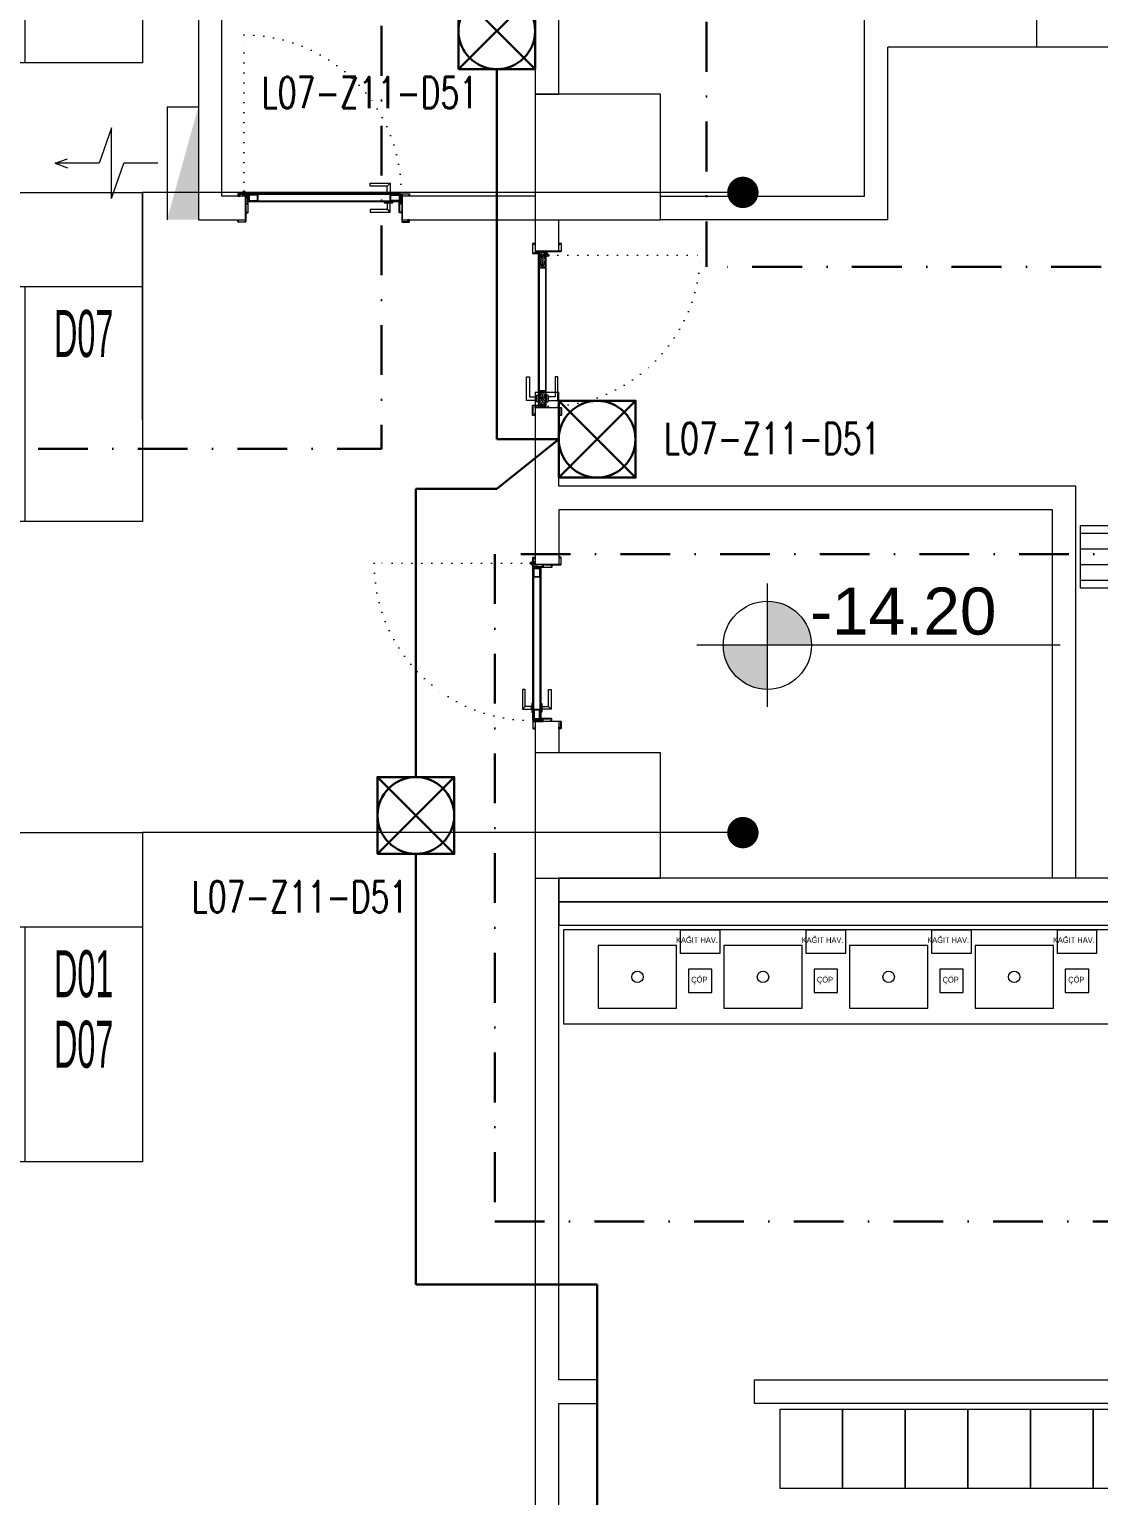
# Model space of a CAD drawing. Header units: metres. Extents: x -19121 to 152404, y -12107 to 29421.
# Drawn here: x 10917 to 11600, y 1206 to 2141 of the extents above; entities that cross this region are included whole.
import ezdxf
from ezdxf.enums import TextEntityAlignment as Align

# ---------------------------------------------------------------- set-up
doc = ezdxf.new("R2010")
doc.units = ezdxf.units.M
doc.header["$LTSCALE"] = 50
doc.header["$MEASUREMENT"] = 0
for name, pattern in [('DASHDOT', [25.4, 12.7, -6.35, 0, -6.35]), ('DOT2', [0.125, 0, -0.125]), ('HIDDEN', [0.375, 0.25, -0.125])]:
    doc.linetypes.add(name, pattern=pattern)
doc.layers.get('0').update_dxf_attribs({"color": 9, "lineweight": 9})
for name, color, linetype, lineweight in [('00', 9, 'Continuous', 9), ('01', 9, 'Continuous', 9), ('06B', 9, 'Continuous', 9), ('06C @ 1', 9, 'Continuous', 9), ('09', 9, 'Continuous', 9), ('10', 9, 'Continuous', 9), ('12', 9, 'Continuous', 9), ('20', 9, 'DOT2', 9), ('21', 9, 'Continuous', 9), ('21_mahal200', 9, 'Continuous', 9), ('32-ekipman', 9, 'Continuous', 9), ('E-DEDEKTÖR NUMARALARI', 20, 'Continuous', 30), ('E-DUVAR TİPİ FLAŞÖR', 7, 'Continuous', 30), ('E-KABLO', 7, 'Continuous', 30), ('TEFRİŞ', 9, 'Continuous', 9), ('YAZI', 9, 'Continuous', 9)]:
    doc.layers.add(name, color=color, linetype=linetype, lineweight=lineweight)
doc.styles.add('Arial', font='arial.ttf', dxfattribs={"height": 2.5})
doc.styles.add('E-YAZI', font='txttw.shx', dxfattribs={"height": 200})
doc.styles.add('MuuM_TEXT-ITALIC', font='ARIALNI.TTF')
doc.styles.add('MuuM_TEXT-STANDART', font='ARIALN.TTF')
doc.dimstyles.new('MuuM_DIM200', dxfattribs={"dimscale": 20, "dimtxt": 2, "dimasz": 1, "dimexe": 1, "dimexo": 1, "dimgap": 1, "dimtad": 1, "dimdec": 1, "dimrnd": 0.5, "dimdsep": 46, "dimtxsty": 'MuuM_TEXT-STANDART', "dimblk": 'ARCHTICK', "dimcen": 0, "dimdle": 0.15, "dimclrd": 256, "dimclre": 256, "dimclrt": 256, "dimadec": 0, "dimazin": 0, "dimtfac": 5, "dimtdec": 1, "dimtix": 1, "dimtmove": 2, "dimatfit": 3, "dimldrblk": 'DOT', "dimfxl": 3, "dimfxlon": 1, "dimtolj": 1, "dimlwd": -1, "dimlwe": -1, "dimarcsym": 0})

# ---------------------------------------------------------------- blocks, each defined once
blk = doc.blocks.new('100_DUVAR TİPİ FLAŞÖR 085')
at = {"layer": 'E-DUVAR TİPİ FLAŞÖR', "color": 4}
blk.add_line((-1.224, 2.448), (1.224, 0), dxfattribs=at)
blk.add_lwpolyline([(-1.224, 0), (-1.224, 2.448), (1.224, 2.448), (1.224, 0)], close=True, dxfattribs=at)
blk.add_lwpolyline([(1.224, 2.448), (-1.224, 0)], dxfattribs=at)
blk.add_circle((0, 1.224), 1.224, dxfattribs=at)
blk = doc.blocks.new('p-kolon_80x80')
blk.add_lwpolyline([(-40, -40), (40, -40), (40, 40), (-40, 40)], close=True)
blk = doc.blocks.new('2.bod.sitatik')
at = {"layer": '01'}
blk.add_lwpolyline([(12385, -7750), (12385, -7030), (12385, -7030), (12345, -7030), (12345, -6950), (12385, -6950), (12385, -6950), (12385, -6322.78), (12319.48, -6190), (12040, -6190), (12040, -6610), (11990, -6610), (11990, -6500), (11600, -6500), (11600, -6500), (11560, -6500), (11560, -6460), (11990, -6460), (11990, -6190), (11560, -6190), (11560, -4550.46)], dxfattribs=at)
for p in [(11280, -6570), (11280, -6990)]:
    blk.add_blockref('p-kolon_80x80', p, dxfattribs=at)
blk = doc.blocks.new('gr-p-barel kilitli kapı kolu')
at = {"flags": 128}
for points in [[(-0.9, 0.8), (-0.9, 4.9), (-11.7, 4.9), (-11.7, 6.7), (0.9, 6.7), (0.9, 0.8)], [(-0.8, 5), (0.8, 6.6)]]:
    blk.add_lwpolyline(points, dxfattribs=at)
blk.add_lwpolyline([(-2.75, 0), (-2.75, 0.7), (2.75, 0.7), (2.75, 0)])
blk.add_lwpolyline([(-1.3, 0.7), (1.3, 0.7), (1.3, 0.8), (-1.3, 0.8)], close=True)
blk = doc.blocks.new('prf-scr2')
at = {"linetype": 'DOT2', "ltscale": 10}
blk.add_line((0, 0.19), (0, -1.06), dxfattribs=at)
for p, q in [((0.09, -0.24), (-0.09, -0.2)), ((-0.09, -0.24), (0.09, -0.28)), ((0.09, -0.32), (-0.09, -0.28)), ((-0.09, -0.32), (0.09, -0.36)), ((0.09, -0.4), (-0.09, -0.36)), ((-0.09, -0.4), (0.09, -0.44)), ((0.09, -0.48), (-0.09, -0.44)), ((-0.09, -0.48), (0.09, -0.52)), ((0.09, -0.56), (-0.09, -0.52)), ((-0.09, -0.56), (0.09, -0.6)), ((0.09, -0.64), (-0.09, -0.6)), ((-0.09, -0.64), (0.09, -0.68)), ((0.09, -0.72), (-0.09, -0.68)), ((-0.09, -0.72), (0.09, -0.76)), ((0.06, -0.84), (-0.08, -0.76)), ((-0.07, -0.8), (0.06, -0.84)), ((0.09, -0.17), (0, -0.15)), ((0, -0.18), (0.09, -0.2))]:
    blk.add_line(p, q)
blk.add_lwpolyline([(0.23, 0), (-0.23, 0), (-0.23, -0.01), (-0.12, -0.14), (0.12, -0.14), (0.23, -0.01), (0.23, 0)], close=True)
for points in [[(0.23, -0.01), (-0.23, -0.01)], [(-0.09, -0.14), (-0.09, -0.2), (-0.12, -0.22), (-0.12, -0.23), (-0.09, -0.24), (-0.09, -0.28), (-0.12, -0.3), (-0.12, -0.31), (-0.09, -0.32), (-0.09, -0.36), (-0.12, -0.38), (-0.12, -0.39), (-0.09, -0.4), (-0.09, -0.44), (-0.12, -0.46), (-0.12, -0.46), (-0.09, -0.48), (-0.09, -0.52), (-0.12, -0.54), (-0.12, -0.54), (-0.09, -0.56), (-0.09, -0.6), (-0.12, -0.62), (-0.12, -0.62), (-0.09, -0.64), (-0.09, -0.68), (-0.12, -0.69), (-0.12, -0.7), (-0.09, -0.72), (-0.09, -0.73), (-0.08, -0.76), (-0.1, -0.77), (-0.1, -0.78), (-0.07, -0.8), (-0.01, -0.94), (0, -0.95), (0.01, -0.94), (0.08, -0.76), (0.09, -0.76), (0.12, -0.74), (0.12, -0.73), (0.09, -0.72), (0.09, -0.68), (0.12, -0.66), (0.12, -0.66), (0.09, -0.64), (0.09, -0.6), (0.12, -0.58), (0.12, -0.58), (0.09, -0.56), (0.09, -0.52), (0.12, -0.5), (0.12, -0.5), (0.09, -0.48), (0.09, -0.44), (0.12, -0.43), (0.12, -0.42), (0.09, -0.4), (0.09, -0.36), (0.12, -0.35), (0.12, -0.34), (0.09, -0.32), (0.09, -0.28), (0.12, -0.27), (0.12, -0.26), (0.09, -0.24), (0.09, -0.2), (0.12, -0.19), (0.12, -0.18), (0.09, -0.17), (0.09, -0.14)]]:
    blk.add_lwpolyline(points)
blk = doc.blocks.new('K-SAC-01')
at = {"layer": '10'}
for points in [[(-4.6, 16.2, -0.414214), (-4.5, 16.3), (-0.1, 16.3, -0.414214), (0, 16.2), (0, 5.9), (0.2, 5.9), (0.2, 16.2, 0.414214), (-0.1, 16.5), (-4.5, 16.5, 0.414214), (-4.8, 16.2), (-4.8, 15.3, 0.414214), (-4.5, 15), (-3.4, 15), (-3.4, 15.2), (-4.5, 15.2, -0.414214), (-4.6, 15.3)], [(0.2, 10.3, -0.414214), (0.5, 10.6), (1.5, 10.6, -0.414214), (1.8, 10.3), (1.8, 3.9, -0.414214), (1.5, 3.6, -0.414214), (1.2, 3.9), (1.2, 4.8), (0.2, 4.8), (0.2, -1.2, -0.414214), (-0.1, -1.5), (-4.5, -1.5, -0.414214), (-4.8, -1.2), (-4.8, -0.3, -0.414214), (-4.5, 0), (-3.4, 0), (-3.4, -0.2), (-4.5, -0.2, 0.414214), (-4.6, -0.3), (-4.6, -1.2, 0.414214), (-4.5, -1.3), (-0.1, -1.3, 0.414214), (0, -1.2), (0, 5), (1.4, 5), (1.4, 3.9, 0.414214), (1.5, 3.8, 0.414214), (1.6, 3.9), (1.6, 10.3, 0.414214), (1.5, 10.4), (0.5, 10.4, 0.414214), (0.4, 10.3), (0.4, 9.4), (0.2, 9.4)], [(99.8, 10.3, 0.414214), (99.5, 10.6), (98.5, 10.6, 0.414214), (98.2, 10.3), (98.2, 3.9, 0.414214), (98.5, 3.6, 0.414214), (98.8, 3.9), (98.8, 4.8), (99.8, 4.8), (99.8, -1.2, 0.414214), (100.1, -1.5), (104.5, -1.5, 0.414214), (104.8, -1.2), (104.8, -0.3, 0.414214), (104.5, 0), (103.4, 0), (103.4, -0.2), (104.5, -0.2, -0.414214), (104.6, -0.3), (104.6, -1.2, -0.414214), (104.5, -1.3), (100.1, -1.3, -0.414214), (100, -1.2), (100, 5), (98.6, 5), (98.6, 3.9, -0.414214), (98.5, 3.8, -0.414214), (98.4, 3.9), (98.4, 10.3, -0.414214), (98.5, 10.4), (99.5, 10.4, -0.414214), (99.6, 10.3), (99.6, 9.4), (99.8, 9.4)], [(104.6, 16.2, 0.414214), (104.5, 16.3), (100.1, 16.3, 0.414214), (100, 16.2), (100, 5.9), (99.8, 5.9), (99.8, 16.2, -0.414214), (100.1, 16.5), (104.5, 16.5, -0.414214), (104.8, 16.2), (104.8, 15.3, -0.414214), (104.5, 15), (103.4, 15), (103.4, 15.2), (104.5, 15.2, 0.414214), (104.6, 15.3)], [(-0.38, -2.01), (1, -1.37), (1, 1.5), (1.2, 1.5), (1.2, -1.5), (-0.27, -2.18, -14.796002)]]:
    blk.add_lwpolyline(points, format="xyb", close=True, dxfattribs=at)
for points in [[(98.8, 0.15), (98.8, 2.15), (99.1, 2.15), (99.1, 3.19), (1.5, 3.19), (1.5, 2.15), (1.8, 2.15), (1.8, 0.15), (1.5, 0.15), (1.5, 1.85), (1.2, 1.85), (1.2, 3.49), (99.4, 3.49), (99.4, 1.85), (99.1, 1.85), (99.1, 0.15)], [(98.8, 2.15), (98.8, 0.15), (99.4, 0.15), (99.4, -1.5), (1.2, -1.5), (1.2, 0.15), (1.8, 0.15), (1.8, 2.15), (2.1, 2.15), (2.1, -0.15), (1.5, -0.15), (1.5, -1.2), (99.1, -1.2), (99.1, -0.15), (98.5, -0.15), (98.5, 2.15), (98.8, 2.15)]]:
    blk.add_lwpolyline(points, dxfattribs=at)
for points in [[(2.1, 3), (8.1, 3), (8.1, -1), (2.1, -1)], [(2.4, 2.7), (7.8, 2.7), (7.8, -0.7), (2.4, -0.7)], [(98.5, 3), (92.5, 3), (92.5, -1), (98.5, -1)], [(98.2, 2.7), (92.8, 2.7), (92.8, -0.7), (98.2, -0.7)]]:
    blk.add_lwpolyline(points, close=True, dxfattribs=at)
blk.add_circle((-0.95, -2.5), 0.55, dxfattribs=at)
at = {"layer": '20', "linetype": 'HIDDEN'}
for points in [[(-0.2, -1.3), (-0.2, 0), (-1.7, 0), (-1.7, -1.3)], [(-0.4, -1.99), (-0.4, -0.2), (-1.5, -0.2), (-1.5, -1.99)]]:
    blk.add_lwpolyline(points, dxfattribs=at)
at = {"layer": '20'}
blk.add_lwpolyline([(-0.95, -2.5), (-0.95, -102.85)], dxfattribs=at)
blk.add_arc((-0.95, -2.5), 100.35, 270, 1.51314, dxfattribs=at)
at = {"layer": '06B'}
blk.add_blockref('gr-p-barel kilitli kapı kolu', (91.4, 3.51), dxfattribs=at)
at = {"layer": '06B', "xscale": -1, "rotation": 180}
blk.add_blockref('gr-p-barel kilitli kapı kolu', (91.4, -1.51), dxfattribs=at)
at = {"layer": '10', "xscale": -1, "rotation": 90}
blk.add_blockref('prf-scr2', (1.5, 1), dxfattribs=at)
at = {"layer": '10', "rotation": 270}
blk.add_blockref('prf-scr2', (99.1, 1.22), dxfattribs=at)
blk = doc.blocks.new('YD-72-20')
at = {"linetype": 'Continuous'}
for p, q in [((0, 0.7139), (-0.0282, 0.6343)), ((0, 0.7139), (0.0282, 0.6343)), ((0, 0.4335), (0, 0.7139)), ((0.225, 0.3547), (0, 0.4335)), ((-0.225, 0.3547), (0.225, 0.3547)), ((-0.225, 0.3547), (0, 0.276)), ((0, 0.058), (0, 0.276)), ((0.36, 0), (-0.36, 0)), ((0.36, 0), (0.36, -0.2))]:
    blk.add_line(p, q, dxfattribs=at)
blk.add_solid([(0.36, -0.2), (-0.36, 0), (-0.36, -0.2)])
blk = doc.blocks.new('A$C29B32992')
at = {"xscale": 100, "yscale": 100, "zscale": 100, "rotation": 90}
blk.add_blockref('YD-72-20', (11005, -8834.12), dxfattribs=at)
blk = doc.blocks.new('p-kapı kolu')
for points in [[(2.2, 0), (2.2, -1.25), (-2.2, -1.25), (-2.2, 0), (2.2, 0)], [(1.225, -1.25), (1.225, -7.5), (-13.775, -7.5), (-13.775, -5.625), (-1.025, -5.625), (-1.025, -5.625), (-1.025, -1.25), (1.225, -1.25)]]:
    blk.add_lwpolyline(points)
blk = doc.blocks.new('K-AH-01')
at = {"layer": '09'}
h = blk.add_hatch(dxfattribs=at)
h.set_pattern_fill('LOGEND', color=256, scale=10, style=0)
h.set_pattern_definition([(7e-15, (-3944.073, -2726.897), (10, 10), [3, -7]), (7e-15, (-3944.073, -2726.397), (10, 10), [3, -7]), (7e-15, (-3943.573, -2725.397), (10, 10), [2, -8]), (7e-15, (-3943.073, -2724.397), (10, 10), [1.5, -8.5]), (7e-15, (-3943.073, -2723.397), (10, 10), [1, -9]), (7e-15, (-3945.573, -2722.397), (10, 10), [0.5, -2.5, 0.5, -6.5]), (7e-15, (-3944.073, -2721.897), (10, 10), [0.5, -4, 1.5, -4]), (7e-15, (-3942.073, -2721.397), (10, 10), [0.5, -0.5, 0.5, -8.5]), (7e-15, (-3942.573, -2720.897), (10, 10), [0.5, -9.5]), (7e-15, (-3943.073, -2719.897), (10, 10), [1.5, -8.5]), (7e-15, (-3943.073, -2718.897), (10, 10), [2, -8]), (7e-15, (-3943.573, -2717.897), (10, 10), [2.5, -3, 0.5, -4]), (90, (-3947.573, -2723.897), (-10, 10), [0.5, -1, 2.5, -6]), (90, (-3947.073, -2722.897), (-10, 10), [0.5, -0.5, 1.5, -7.5]), (90, (-3946.573, -2718.897), (-10, 10), [1, -9]), (90, (-3946.073, -2722.897), (-10, 10), [2, -3, 0.5, -4.5]), (90, (-3945.573, -2717.397), (-10, 10), [0.5, -9.5]), (90, (-3945.073, -2722.397), (-10, 10), [1.5, -8.5]), (90, (-3944.073, -2721.897), (-10, 10), [1, -9]), (90, (-3943.073, -2721.897), (-10, 10), [0.5, -1.5, 1.5, -6.5]), (90, (-3942.573, -2721.397), (-10, 10), [0.5, -9.5]), (90, (-3942.073, -2723.397), (-10, 10), [1.4, -8.6]), (90, (-3941.573, -2725.397), (-10, 10), [1, -9]), (90, (-3940.573, -2721.397), (-10, 10), [0.5, -9.5]), (90, (-3939.573, -2721.897), (-10, 10), [1.5, -8.5]), (90, (-3938.573, -2721.897), (-10, 10), [1.5, -8.5]), (45, (-3940.073, -2725.8966), (1e-15, 10), [0.7071, -0.7071, 0.7071, -12.020836]), (45, (-3942.073, -2723.3966), (1e-15, 10), [1.4142, -12.727936]), (45, (-3946.073, -2718.3966), (1e-15, 10), [1.4142, -12.727936]), (45, (-3944.073, -2720.8966), (1e-15, 10), [1.4142, -12.727936]), (45, (-3943.573, -2722.8966), (1e-15, 10), [1.4142, -12.727936]), (45, (-3940.573, -2724.8966), (1e-15, 10), [1.4142, -12.727936]), (45, (-3941.573, -2724.3966), (1e-15, 10), [2.12132, -12.020816]), (45, (-3944.573, -2719.8966), (1e-15, 10), [0.7071, -13.435036]), (45, (-3945.073, -2718.8966), (1e-15, 10), [0.7071, -13.435036]), (45, (-3941.073, -2718.8966), (1e-15, 10), [0.7071, -13.435036]), (45, (-3945.073, -2723.8966), (1e-15, 10), [0.7071, -13.435036]), (45, (-3939.573, -2720.3966), (1e-15, 10), [0.7071, -13.435036]), (45, (-3943.073, -2721.3966), (1e-15, 10), [0.7071, -13.435036]), (45, (-3942.073, -2720.3966), (1e-15, 10), [0.7071, -13.435036]), (135, (-3942.573, -2722.3966), (-10, 1e-15), [0.7071, -0.7071, 2.12132, -10.606616]), (135, (-3941.073, -2722.3966), (-10, 1e-15), [0.7071, -13.435036]), (135, (-3941.073, -2725.8966), (-10, 1e-15), [0.7071, -13.435036]), (135, (-3943.073, -2723.3966), (-10, 1e-15), [0.7071, -13.435036]), (135, (-3941.573, -2721.3966), (-10, 1e-15), [0.7071, -13.435036]), (135, (-3944.073, -2723.8966), (-10, 1e-15), [0.7071, -13.435036]), (135, (-3940.073, -2723.8966), (-10, 1e-15), [0.7071, -13.435036]), (135, (-3947.073, -2726.8966), (-10, 1e-15), [0.7071, -13.435036]), (135, (-3946.573, -2726.3966), (-10, 1e-15), [1.4142, -12.727936]), (135, (-3946.073, -2725.8966), (-10, 1e-15), [1.4142, -12.727936]), (135, (-3945.073, -2725.8966), (-10, 1e-15), [1.4142, -12.727936]), (135, (-3944.573, -2724.8966), (-10, 1e-15), [1.4142, -12.727936]), (135, (-3940.573, -2720.8966), (-10, 1e-15), [1.4142, -12.727936]), (135, (-3938.573, -2725.8966), (-10, 1e-15), [1.4142, -12.727936]), (135, (-3938.073, -2717.8966), (-10, 1e-15), [1.4142, -12.727936]), (135, (-3938.073, -2718.8966), (-10, 1e-15), [1.4142, -12.727936]), (135, (-3939.073, -2719.3966), (-10, 1e-15), [1.4142, -12.727936]), (135, (-3946.073, -2719.3966), (-10, 1e-15), [2.12132, -12.020816]), (135, (-3939.573, -2720.3966), (-10, 1e-15), [2.12132, -12.020816]), (26.56505, (-3945.0727, -2717.3966), (10, 4e-09), [1.118, -21.24268]), (26.56505, (-3945.0727, -2722.3966), (10, 4e-09), [1.118, -21.24268]), (26.56505, (-3944.0727, -2719.3966), (10, 4e-09), [1.118, -21.24268]), (26.56505, (-3941.0727, -2726.3966), (10, 4e-09), [1.118, -21.24268]), (26.56505, (-3941.5727, -2725.3966), (10, 4e-09), [1.118, -21.24268]), (26.56505, (-3944.5727, -2723.3966), (10, 4e-09), [1.118, -21.24268]), (26.56505, (-3944.5727, -2718.3966), (10, 4e-09), [1.118, -21.24268]), (26.56505, (-3941.5727, -2721.3966), (10, 4e-09), [2.236, -20.12468]), (63.43495, (-3941.5727, -2719.8966), (5e-10, 10), [1.118, -21.24268]), (63.43495, (-3940.0727, -2722.8966), (5e-10, 10), [1.118, -21.24268]), (63.43495, (-3945.0727, -2720.8966), (5e-10, 10), [1.118, -21.24268]), (63.43495, (-3947.0727, -2720.3966), (5e-10, 10), [1.118, -21.24268]), (63.43495, (-3941.0727, -2722.3966), (5e-10, 10), [1.118, -21.24268]), (63.43495, (-3942.0727, -2722.3966), (5e-10, 10), [1.118, -21.24268]), (63.43495, (-3946.0727, -2720.8966), (5e-10, 10), [2.236, -20.12468]), (63.43495, (-3938.5727, -2724.3966), (5e-10, 10), [2.236, -20.12468]), (63.43495, (-3939.5727, -2723.8966), (5e-10, 10), [2.236, -20.12468]), (116.56505, (-3947.5727, -2725.3966), (-4e-09, 10), [1.118, -21.24268]), (116.56505, (-3947.5727, -2719.8966), (-4e-09, 10), [1.118, -21.24268]), (116.56505, (-3945.5727, -2726.8966), (-4e-09, 10), [1.118, -21.24268]), (116.56505, (-3946.5727, -2717.8966), (-4e-09, 10), [1.118, -21.24268]), (116.56505, (-3945.5727, -2723.8966), (-4e-09, 10), [1.118, -21.24268]), (116.56505, (-3943.5727, -2722.8966), (-4e-09, 10), [1.118, -21.24268]), (116.56505, (-3942.5727, -2720.8966), (-4e-09, 10), [1.118, -21.24268]), (116.56505, (-3947.0727, -2724.8966), (3.2e-06, 10.0000016), [1.118, -21.24268]), (116.56505, (-3944.5727, -2723.3966), (-4e-09, 10), [1.118, -21.24268]), (116.56505, (-3941.5727, -2724.3966), (-4e-09, 10), [1.118, -21.24268]), (116.56505, (-3940.5727, -2723.3966), (-4e-09, 10), [1.118, -21.24268]), (116.56505, (-3938.5727, -2720.3966), (-4e-09, 10), [1.118, -21.24268]), (116.56505, (-3946.0727, -2717.3966), (-4e-09, 10), [1.118, -21.24268]), (116.56505, (-3947.5727, -2717.8966), (-4e-09, 10), [2.236, -20.12468]), (116.56505, (-3946.0727, -2724.8966), (-4e-09, 10), [2.236, -20.12468]), (153.43495, (-3947.5727, -2726.3966), (-10, 5e-10), [1.118, -21.24268]), (153.43495, (-3939.0727, -2726.8966), (-10, 5e-10), [1.118, -21.24268]), (153.43495, (-3939.5727, -2721.8966), (-10, 5e-10), [1.118, -21.24268]), (153.43495, (-3943.5727, -2725.3966), (-10, 5e-10), [1.118, -21.24268]), (153.43495, (-3944.0727, -2726.3966), (-10, 5e-10), [1.118, -21.24268]), (153.43495, (-3943.0727, -2724.3966), (-10, 5e-10), [1.118, -21.24268]), (153.43495, (-3940.0727, -2718.3966), (-10, 5e-10), [1.118, -21.24268]), (153.43495, (-3939.0727, -2717.8966), (-10, 5e-10), [2.236, -20.12468])])
h.paths.add_polyline_path([(10.77, 6.46), (10.77, 2.46), (0.77, 2.46), (0.77, 6.46)])
h = blk.add_hatch(dxfattribs=at)
h.set_pattern_fill('LOGEND', color=256, scale=10, style=0)
h.set_pattern_definition([(7e-15, (-3938.781, -2726.897), (10, 10), [3, -7]), (7e-15, (-3938.781, -2726.397), (10, 10), [3, -7]), (7e-15, (-3938.281, -2725.397), (10, 10), [2, -8]), (7e-15, (-3937.781, -2724.397), (10, 10), [1.5, -8.5]), (7e-15, (-3937.781, -2723.397), (10, 10), [1, -9]), (7e-15, (-3940.281, -2722.397), (10, 10), [0.5, -2.5, 0.5, -6.5]), (7e-15, (-3938.781, -2721.897), (10, 10), [0.5, -4, 1.5, -4]), (7e-15, (-3936.781, -2721.397), (10, 10), [0.5, -0.5, 0.5, -8.5]), (7e-15, (-3937.281, -2720.897), (10, 10), [0.5, -9.5]), (7e-15, (-3937.781, -2719.897), (10, 10), [1.5, -8.5]), (7e-15, (-3937.781, -2718.897), (10, 10), [2, -8]), (7e-15, (-3938.281, -2717.897), (10, 10), [2.5, -3, 0.5, -4]), (90, (-3942.281, -2723.897), (-10, 10), [0.5, -1, 2.5, -6]), (90, (-3941.781, -2722.897), (-10, 10), [0.5, -0.5, 1.5, -7.5]), (90, (-3941.281, -2718.897), (-10, 10), [1, -9]), (90, (-3940.781, -2722.897), (-10, 10), [2, -3, 0.5, -4.5]), (90, (-3940.281, -2717.397), (-10, 10), [0.5, -9.5]), (90, (-3939.781, -2722.397), (-10, 10), [1.5, -8.5]), (90, (-3938.781, -2721.897), (-10, 10), [1, -9]), (90, (-3937.781, -2721.897), (-10, 10), [0.5, -1.5, 1.5, -6.5]), (90, (-3937.281, -2721.397), (-10, 10), [0.5, -9.5]), (90, (-3936.781, -2723.397), (-10, 10), [1.4, -8.6]), (90, (-3936.281, -2725.397), (-10, 10), [1, -9]), (90, (-3935.281, -2721.397), (-10, 10), [0.5, -9.5]), (90, (-3934.281, -2721.897), (-10, 10), [1.5, -8.5]), (90, (-3933.281, -2721.897), (-10, 10), [1.5, -8.5]), (45, (-3934.781, -2725.8966), (1e-15, 10), [0.7071, -0.7071, 0.7071, -12.020836]), (45, (-3936.781, -2723.3966), (1e-15, 10), [1.4142, -12.727936]), (45, (-3940.781, -2718.3966), (1e-15, 10), [1.4142, -12.727936]), (45, (-3938.781, -2720.8966), (1e-15, 10), [1.4142, -12.727936]), (45, (-3938.281, -2722.8966), (1e-15, 10), [1.4142, -12.727936]), (45, (-3935.281, -2724.8966), (1e-15, 10), [1.4142, -12.727936]), (45, (-3936.281, -2724.3966), (1e-15, 10), [2.12132, -12.020816]), (45, (-3939.281, -2719.8966), (1e-15, 10), [0.7071, -13.435036]), (45, (-3939.781, -2718.8966), (1e-15, 10), [0.7071, -13.435036]), (45, (-3935.781, -2718.8966), (1e-15, 10), [0.7071, -13.435036]), (45, (-3939.781, -2723.8966), (1e-15, 10), [0.7071, -13.435036]), (45, (-3934.281, -2720.3966), (1e-15, 10), [0.7071, -13.435036]), (45, (-3937.781, -2721.3966), (1e-15, 10), [0.7071, -13.435036]), (45, (-3936.781, -2720.3966), (1e-15, 10), [0.7071, -13.435036]), (135, (-3937.281, -2722.3966), (-10, 1e-15), [0.7071, -0.7071, 2.12132, -10.606616]), (135, (-3935.781, -2722.3966), (-10, 1e-15), [0.7071, -13.435036]), (135, (-3935.781, -2725.8966), (-10, 1e-15), [0.7071, -13.435036]), (135, (-3937.781, -2723.3966), (-10, 1e-15), [0.7071, -13.435036]), (135, (-3936.281, -2721.3966), (-10, 1e-15), [0.7071, -13.435036]), (135, (-3938.781, -2723.8966), (-10, 1e-15), [0.7071, -13.435036]), (135, (-3934.781, -2723.8966), (-10, 1e-15), [0.7071, -13.435036]), (135, (-3941.781, -2726.8966), (-10, 1e-15), [0.7071, -13.435036]), (135, (-3941.281, -2726.3966), (-10, 1e-15), [1.4142, -12.727936]), (135, (-3940.781, -2725.8966), (-10, 1e-15), [1.4142, -12.727936]), (135, (-3939.781, -2725.8966), (-10, 1e-15), [1.4142, -12.727936]), (135, (-3939.281, -2724.8966), (-10, 1e-15), [1.4142, -12.727936]), (135, (-3935.281, -2720.8966), (-10, 1e-15), [1.4142, -12.727936]), (135, (-3933.281, -2725.8966), (-10, 1e-15), [1.4142, -12.727936]), (135, (-3932.781, -2717.8966), (-10, 1e-15), [1.4142, -12.727936]), (135, (-3932.781, -2718.8966), (-10, 1e-15), [1.4142, -12.727936]), (135, (-3933.781, -2719.3966), (-10, 1e-15), [1.4142, -12.727936]), (135, (-3940.781, -2719.3966), (-10, 1e-15), [2.12132, -12.020816]), (135, (-3934.281, -2720.3966), (-10, 1e-15), [2.12132, -12.020816]), (26.56505, (-3939.7813, -2717.3966), (10, 4e-09), [1.118, -21.24268]), (26.56505, (-3939.7813, -2722.3966), (10, 4e-09), [1.118, -21.24268]), (26.56505, (-3938.7813, -2719.3966), (10, 4e-09), [1.118, -21.24268]), (26.56505, (-3935.7813, -2726.3966), (10, 4e-09), [1.118, -21.24268]), (26.56505, (-3936.2813, -2725.3966), (10, 4e-09), [1.118, -21.24268]), (26.56505, (-3939.2813, -2723.3966), (10, 4e-09), [1.118, -21.24268]), (26.56505, (-3939.2813, -2718.3966), (10, 4e-09), [1.118, -21.24268]), (26.56505, (-3936.2813, -2721.3966), (10, 4e-09), [2.236, -20.12468]), (63.43495, (-3936.2813, -2719.8966), (5e-10, 10), [1.118, -21.24268]), (63.43495, (-3934.7813, -2722.8966), (5e-10, 10), [1.118, -21.24268]), (63.43495, (-3939.7813, -2720.8966), (5e-10, 10), [1.118, -21.24268]), (63.43495, (-3941.7813, -2720.3966), (5e-10, 10), [1.118, -21.24268]), (63.43495, (-3935.7813, -2722.3966), (5e-10, 10), [1.118, -21.24268]), (63.43495, (-3936.7813, -2722.3966), (5e-10, 10), [1.118, -21.24268]), (63.43495, (-3940.7813, -2720.8966), (5e-10, 10), [2.236, -20.12468]), (63.43495, (-3933.2813, -2724.3966), (5e-10, 10), [2.236, -20.12468]), (63.43495, (-3934.2813, -2723.8966), (5e-10, 10), [2.236, -20.12468]), (116.56505, (-3942.2813, -2725.3966), (-4e-09, 10), [1.118, -21.24268]), (116.56505, (-3942.2813, -2719.8966), (-4e-09, 10), [1.118, -21.24268]), (116.56505, (-3940.2813, -2726.8966), (-4e-09, 10), [1.118, -21.24268]), (116.56505, (-3941.2813, -2717.8966), (-4e-09, 10), [1.118, -21.24268]), (116.56505, (-3940.2813, -2723.8966), (-4e-09, 10), [1.118, -21.24268]), (116.56505, (-3938.2813, -2722.8966), (-4e-09, 10), [1.118, -21.24268]), (116.56505, (-3937.2813, -2720.8966), (-4e-09, 10), [1.118, -21.24268]), (116.56505, (-3941.7813, -2724.8966), (3.2e-06, 10.0000016), [1.118, -21.24268]), (116.56505, (-3939.2813, -2723.3966), (-4e-09, 10), [1.118, -21.24268]), (116.56505, (-3936.2813, -2724.3966), (-4e-09, 10), [1.118, -21.24268]), (116.56505, (-3935.2813, -2723.3966), (-4e-09, 10), [1.118, -21.24268]), (116.56505, (-3933.2813, -2720.3966), (-4e-09, 10), [1.118, -21.24268]), (116.56505, (-3940.7813, -2717.3966), (-4e-09, 10), [1.118, -21.24268]), (116.56505, (-3942.2813, -2717.8966), (-4e-09, 10), [2.236, -20.12468]), (116.56505, (-3940.7813, -2724.8966), (-4e-09, 10), [2.236, -20.12468]), (153.43495, (-3942.2813, -2726.3966), (-10, 5e-10), [1.118, -21.24268]), (153.43495, (-3933.7813, -2726.8966), (-10, 5e-10), [1.118, -21.24268]), (153.43495, (-3934.2813, -2721.8966), (-10, 5e-10), [1.118, -21.24268]), (153.43495, (-3938.2813, -2725.3966), (-10, 5e-10), [1.118, -21.24268]), (153.43495, (-3938.7813, -2726.3966), (-10, 5e-10), [1.118, -21.24268]), (153.43495, (-3937.7813, -2724.3966), (-10, 5e-10), [1.118, -21.24268]), (153.43495, (-3934.7813, -2718.3966), (-10, 5e-10), [1.118, -21.24268]), (153.43495, (-3933.7813, -2717.8966), (-10, 5e-10), [2.236, -20.12468])])
h.paths.add_polyline_path([(89.06, 2.47), (89.06, 6.46), (99.06, 6.47), (99.06, 2.47)])
at = {"layer": '10'}
for points in [[(-0.44, -1.7), (1.3, -1.7, 0.414214), (1.6, -1.4), (1.6, 1.1, 0.414214), (1.3, 1.4, 0.414214), (1, 1.1), (1, 0.2), (0.2, 0.2), (0.2, 16.4, 0.414214), (-0.1, 16.7), (-4.6, 16.7, 0.414214), (-4.9, 16.4), (-4.9, 15.3, 0.414214), (-4.6, 15), (-3.5, 15), (-3.5, 15.2), (-4.6, 15.2, -0.414214), (-4.7, 15.3), (-4.7, 16.4, -0.414214), (-4.6, 16.5), (-0.2, 16.5), (-0.1, 16.5, -0.414214), (0, 16.4), (0, 0), (1.2, 0), (1.2, 1.1, -0.414214), (1.3, 1.2, -0.414214), (1.4, 1.1), (1.4, -1.4, -0.414214), (1.3, -1.5), (-0.44, -1.5), (-4.6, -1.5, -0.414214), (-4.7, -1.4), (-4.7, -0.3, -0.414214), (-4.6, -0.2), (-3.5, -0.2), (-3.5, 0), (-4.6, 0, 0.414214), (-4.9, -0.3), (-4.9, -1.4, 0.414214), (-4.6, -1.7)], [(100.44, -1.7), (98.7, -1.7, -0.414214), (98.4, -1.4), (98.4, 1.1, -0.414214), (98.7, 1.4, -0.414214), (99, 1.1), (99, 0.2), (99.8, 0.2), (99.8, 16.4, -0.414214), (100.1, 16.7), (104.6, 16.7, -0.414214), (104.9, 16.4), (104.9, 15.3, -0.414214), (104.6, 15), (103.5, 15), (103.5, 15.2), (104.6, 15.2, 0.414214), (104.7, 15.3), (104.7, 16.4, 0.414214), (104.6, 16.5), (100.2, 16.5), (100.1, 16.5, 0.414214), (100, 16.4), (100, 0), (98.8, 0), (98.8, 1.1, 0.414214), (98.7, 1.2, 0.414214), (98.6, 1.1), (98.6, -1.4, 0.414214), (98.7, -1.5), (100.44, -1.5), (104.6, -1.5, 0.414214), (104.7, -1.4), (104.7, -0.3, 0.414214), (104.6, -0.2), (103.5, -0.2), (103.5, 0), (104.6, 0, -0.414214), (104.9, -0.3), (104.9, -1.4, -0.414214), (104.6, -1.7)], [(2.15, 7.6), (0.77, 6.96), (0.77, 4.09), (0.57, 4.09), (0.57, 7.09), (2.04, 7.77, -14.796002)]]:
    blk.add_lwpolyline(points, format="xyb", close=True, dxfattribs=at)
blk.add_circle((2.72, 8.09), 0.55, dxfattribs=at)
at = {"layer": '12'}
for points in [[(0.77, 6.46), (99.06, 6.47), (99.06, 6.97), (0.77, 6.96)], [(0.77, 2.46), (10.77, 2.46), (10.77, 6.46), (0.77, 6.46)], [(0.77, 2.46), (99.06, 2.46), (99.06, 1.96), (0.77, 1.96)], [(89.06, 2.46), (99.06, 2.46), (99.06, 6.47), (89.06, 6.47)]]:
    blk.add_lwpolyline(points, close=True, dxfattribs=at)
at = {"layer": '20'}
blk.add_lwpolyline([(2.72, 8.09), (2.72, 105.23)], dxfattribs=at)
at = {"layer": '20', "linetype": 'HIDDEN'}
for points in [[(1.97, 6.89), (1.97, 5.39), (3.47, 5.39), (3.47, 6.89)], [(2.17, 7.58), (2.17, 5.59), (3.27, 5.59), (3.27, 7.58)]]:
    blk.add_lwpolyline(points, dxfattribs=at)
at = {"layer": '20'}
blk.add_arc((0.77, 6.96), 98.29, 357.08416, 88.86324, dxfattribs=at)
at = {"layer": '06C @ 1', "xscale": -1, "rotation": 180}
blk.add_blockref('p-kapı kolu', (94.06, 6.97), dxfattribs=at)
at = {"layer": '06C @ 1'}
blk.add_blockref('p-kapı kolu', (94.06, 1.96), dxfattribs=at)
blk = doc.blocks.new('0_elevationtarget-p-bk')
h = blk.add_hatch(color=250)
h.paths.add_polyline_path([(1.875, 0, 0.414214), (0, 1.875), (0, 0)])
h.paths.add_polyline_path([(0, 0), (-1.875, 0, 0.414214), (0, -1.875)])
blk.add_line((0, -2.625), (0, 2.625))
blk.add_lwpolyline([(12.453, 0), (-3, 0)])
blk.add_circle((0, 0), 1.875)
at = {"style": 'Arial'}
blk.add_attdef('BITMISKOT', text='', height=2, dxfattribs=at).set_placement((4.5, 0), align=Align.BOTTOM_LEFT)
at = {"style": 'MuuM_TEXT-ITALIC'}
blk.add_attdef('FINISHINGFLOORLEVEL', text='', height=2, dxfattribs=at).set_placement((4.5, -0.592), align=Align.TOP_LEFT)
blk = doc.blocks.new('_ArchTick')
at = {"color": 0, "linetype": 'ByBlock', "const_width": 0.15}
blk.add_lwpolyline([(-0.5, -0.5), (0.5, 0.5)], dxfattribs=at)
blk = doc.blocks.new('_Dot')
at = {"color": 0, "linetype": 'ByBlock', "lineweight": -2}
blk.add_line((-0.5, 0), (-1, 0), dxfattribs=at)
at = {"color": 0, "linetype": 'ByBlock', "const_width": 0.5}
blk.add_lwpolyline([(-0.25, 0, 1), (0.25, 0, 1)], format="xyb", close=True, dxfattribs=at)
blk = doc.blocks.new('0_roomno2')
blk.add_lwpolyline([(19.375, -10.5), (0, -10.5), (0, 0), (19.375, 0)], close=True)
for points in [[(0, -3), (19.375, -3)], [(8.125, -3), (8.125, -10.5)], [(11.875, -3), (11.875, -10.5)], [(15.625, -3), (15.625, -10.5)], [(0, -6.75), (8.125, -6.75)]]:
    blk.add_lwpolyline(points)
at = {"style": 'MuuM_TEXT-STANDART', "width": 0.6}
blk.add_text('H:', height=1.5, dxfattribs=at).set_placement((0.35, -8.608), align=Align.MIDDLE_LEFT)
at = {"style": 'Arial'}
blk.add_attdef('ODANO', (0, 1.17), '', height=2, dxfattribs=at)
blk.add_attdef('MEKANADI', text='', height=2, dxfattribs=at).set_placement((0.35, -3), align=Align.BOTTOM_LEFT)
at = {"style": 'MuuM_TEXT-STANDART', "width": 0.6}
for tag, p in [('YER01', (10, -4.5)), ('TAVAN01', (13.75, -4.5)), ('DUVAR01', (17.5, -4.5)), ('YER02', (10, -6.75)), ('TAVAN02', (13.75, -6.75)), ('DUVAR02', (17.5, -6.75)), ('YER03', (10, -9)), ('TAVAN03', (13.75, -9)), ('DUVAR03', (17.5, -9))]:
    blk.add_attdef(tag, text='', height=1.5, dxfattribs=at).set_placement(p, align=Align.MIDDLE_CENTER)
for tag, p in [('M2', (0.35, -4.875)), ('TEMIZTAVANYUKSEKLIGI', (1.8, -8.608))]:
    blk.add_attdef(tag, text='', height=1.5, dxfattribs=at).set_placement(p, align=Align.MIDDLE_LEFT)
blk = doc.blocks.new('p-giyinme dolabı')
blk.add_lwpolyline([(40, -20), (40, 20), (-10, 20), (-10, -20)], close=True)
blk = doc.blocks.new('p-bank')
h = blk.add_hatch()
h.set_pattern_fill('_USER', color=256, scale=10, angle=90, pattern_type=0)
h.set_pattern_definition([(90, (-220, 160), (-10, 6e-16), [])])
h.paths.add_polyline_path([(-20, 0), (-20, 160), (20, 160), (20, 0)])
blk.add_lwpolyline([(-20, 0), (-20, 160), (20, 160), (20, 0)], close=True)
blk = doc.blocks.new('jjjjjjjjjjjjjjjjjjjjjjjjjjjjjjjjjjjjjjjjjjjjjjjjjjjjjjjjjjjjjjjjjjjjjjj')
at = {"layer": 'TEFRİŞ'}
blk.add_lwpolyline([(30902.52, -1651.49), (30902.52, -1701.49), (30942.52, -1701.49), (30942.52, -1651.49)], close=True, dxfattribs=at)
blk.add_circle((30922.52, -1676.49), 3.65, dxfattribs=at)
blk = doc.blocks.new('2.bod.Mimari')
at = {"layer": '00'}
for p, q in [((11560, -6500), (11465, -6500)), ((11465, -6610), (11465, -6500)), ((11255, -6780), (11255, -6720)), ((11585, -6780), (11255, -6780)), ((11585, -7030), (11585, -6780)), ((11255, -6795), (11255, -6830)), ((11570, -6795), (11255, -6795)), ((11570, -7030), (11570, -6795)), ((11280, -7350), (11255, -7350)), ((11280, -7365), (11280, -7350)), ((11255, -7365), (11280, -7365))]:
    blk.add_line(p, q, dxfattribs=at)
for points in [[(10605, -5430), (10605, -5865), (11025, -5865), (11025, -6610), (11055, -6610), (11055, -6595), (11040, -6595), (11040, -5865)], [(11240, -6445), (11240, -6530), (11255, -6530), (11255, -6445), (11240, -6445)], [(11465, -6610), (11320, -6610), (11320, -6610), (11320, -6610), (11320, -6610), (11320, -6610), (11320, -6610), (11320, -6610), (11320, -6595), (11450, -6595), (11450, -6460), (11465, -6460)], [(11240, -6595), (11155, -6595), (11155, -6610), (11240, -6610)], [(11240, -6610), (11240, -6630)], [(11255, -6630), (11255, -6610)], [(11240, -6630), (11255, -6630)], [(11240, -6720), (11255, -6720)], [(11240, -6720), (11240, -6830)], [(11255, -6830), (11240, -6830)], [(11255, -6930), (11240, -6930)], [(11240, -6930), (11240, -6950)], [(11255, -6930), (11255, -6950)], [(11240, -7030), (11240, -7640)], [(11275, -7350), (11275, -7350), (11255, -7350), (11255, -7030)], [(11255, -7045), (12020, -7045), (12020, -7030), (11255, -7030), (11255, -7045)], [(11255, -7060), (12150, -7060), (12150, -7045), (11255, -7045), (11255, -7060)], [(12210, -7350), (12210, -7365), (11380, -7365), (11380, -7350), (12210, -7350)], [(11255, -7640), (11255, -7365), (11275, -7365)]]:
    blk.add_lwpolyline(points, dxfattribs=at)
at = {"layer": '21_mahal200', "flags": 128}
blk.add_lwpolyline([(10989.34, -6737.65), (10989.34, -6592.58)], dxfattribs=at)
at = {"layer": 'TEFRİŞ'}
for points in [[(11258, -7063), (11258, -7123), (11673, -7123), (11673, -7063)], [(11332.75, -7063), (11357.75, -7063), (11357.75, -7078), (11332.75, -7078)], [(11412.92, -7063), (11437.92, -7063), (11437.92, -7078), (11412.92, -7078)], [(11493.08, -7063), (11518.08, -7063), (11518.08, -7078), (11493.08, -7078)], [(11573.25, -7063), (11598.25, -7063), (11598.25, -7078), (11573.25, -7078)], [(11337.75, -7103), (11352.75, -7103), (11352.75, -7088), (11337.75, -7088)], [(11417.92, -7103), (11432.92, -7103), (11432.92, -7088), (11417.92, -7088)], [(11498.08, -7103), (11513.08, -7103), (11513.08, -7088), (11498.08, -7088)], [(11578.25, -7103), (11593.25, -7103), (11593.25, -7088), (11578.25, -7088)]]:
    blk.add_lwpolyline(points, close=True, dxfattribs=at)
at = {"xscale": -1, "rotation": 180}
blk.add_blockref('K-SAC-01', (11055, -6595), dxfattribs=at)
for name, p, rotation in [('K-AH-01', (11240, -6630), 270), ('K-SAC-01', (11240, -6830), 270), ('jjjjjjjjjjjjjjjjjjjjjjjjjjjjjjjjjjjjjjjjjjjjjjjjjjjjjjjjjjjjjjjjjjjjjjj', (9628.68, -38015.52), 90), ('jjjjjjjjjjjjjjjjjjjjjjjjjjjjjjjjjjjjjjjjjjjjjjjjjjjjjjjjjjjjjjjjjjjjjjj', (9708.84, -38015.52), 90), ('jjjjjjjjjjjjjjjjjjjjjjjjjjjjjjjjjjjjjjjjjjjjjjjjjjjjjjjjjjjjjjjjjjjjjjj', (9789.01, -38015.52), 90), ('jjjjjjjjjjjjjjjjjjjjjjjjjjjjjjjjjjjjjjjjjjjjjjjjjjjjjjjjjjjjjjjjjjjjjjj', (9869.18, -38015.52), 90)]:
    blk.add_blockref(name, p, dxfattribs=dict(rotation=rotation))
at = {"layer": '21'}
ref = blk.add_blockref('0_elevationtarget-p-bk', (11388.14, -6881.44), dxfattribs=dict(at, xscale=15, yscale=15, zscale=15))
ref.add_attrib('BITMISKOT', '-14.20', dxfattribs={"layer": '0', "height": 30, "style": 'Arial'}).set_placement((11415.46, -6883.62), align=Align.BOTTOM_LEFT)
at = {"layer": '21_mahal200'}
ref = blk.add_blockref('0_roomno2', (10601.84, -6300.04), dxfattribs=dict(at, xscale=20, yscale=20, zscale=20))
ref.add_attrib('ODANO', 'B2-28', (10601.84, -6276.64), dxfattribs={"layer": '0', "height": 40, "style": 'Arial'})
ref.add_attrib('MEKANADI', 'HOL', dxfattribs={"layer": '0', "height": 40, "style": 'Arial'}).set_placement((10608.84, -6360.04), align=Align.BOTTOM_LEFT)
ref.add_attrib('M2', '##### m2', dxfattribs={"layer": '0', "height": 30, "style": 'MuuM_TEXT-STANDART', "width": 0.6}).set_placement((10608.84, -6397.54), align=Align.MIDDLE_LEFT)
ref.add_attrib('TEMIZTAVANYUKSEKLIGI', '2.40 M', dxfattribs={"layer": '0', "height": 30, "style": 'MuuM_TEXT-STANDART', "width": 0.6}).set_placement((10637.84, -6472.2), align=Align.MIDDLE_LEFT)
ref.add_attrib('YER01', 'Y04', dxfattribs={"layer": '0', "height": 30, "style": 'MuuM_TEXT-STANDART', "width": 0.6}).set_placement((10801.84, -6390.04), align=Align.MIDDLE_CENTER)
ref.add_attrib('TAVAN01', 'T09', dxfattribs={"layer": '0', "height": 30, "style": 'MuuM_TEXT-STANDART', "width": 0.6}).set_placement((10876.84, -6390.04), align=Align.MIDDLE_CENTER)
ref.add_attrib('DUVAR01', 'D07', dxfattribs={"layer": '0', "height": 30, "style": 'MuuM_TEXT-STANDART', "width": 0.6}).set_placement((10951.84, -6390.04), align=Align.MIDDLE_CENTER)
ref = blk.add_blockref('0_roomno2', (10601.84, -6592.58), dxfattribs=dict(at, xscale=20, yscale=20, zscale=20))
ref.add_attrib('ODANO', 'B2-27', (10601.84, -6569.18), dxfattribs={"layer": '0', "height": 40, "style": 'Arial'})
ref.add_attrib('MEKANADI', 'Y.G.H.', dxfattribs={"layer": '0', "height": 40, "style": 'Arial'}).set_placement((10608.84, -6652.58), align=Align.BOTTOM_LEFT)
ref.add_attrib('M2', '#### m2', dxfattribs={"layer": '0', "height": 30, "style": 'MuuM_TEXT-STANDART', "width": 0.6}).set_placement((10608.84, -6690.08), align=Align.MIDDLE_LEFT)
ref.add_attrib('TEMIZTAVANYUKSEKLIGI', '2.40 M', dxfattribs={"layer": '0', "height": 30, "style": 'MuuM_TEXT-STANDART', "width": 0.6}).set_placement((10637.84, -6764.74), align=Align.MIDDLE_LEFT)
ref.add_attrib('YER01', 'Y04', dxfattribs={"layer": '0', "height": 30, "style": 'MuuM_TEXT-STANDART', "width": 0.6}).set_placement((10801.84, -6682.58), align=Align.MIDDLE_CENTER)
ref.add_attrib('TAVAN01', 'T09', dxfattribs={"layer": '0', "height": 30, "style": 'MuuM_TEXT-STANDART', "width": 0.6}).set_placement((10876.84, -6682.58), align=Align.MIDDLE_CENTER)
ref.add_attrib('DUVAR01', 'D07', dxfattribs={"layer": '0', "height": 30, "style": 'MuuM_TEXT-STANDART', "width": 0.6}).set_placement((10951.84, -6682.58), align=Align.MIDDLE_CENTER)
ref = blk.add_blockref('0_roomno2', (10601.84, -7000.95), dxfattribs=dict(at, xscale=20, yscale=20, zscale=20))
ref.add_attrib('ODANO', 'B2-26', (10601.84, -6977.55), dxfattribs={"layer": '0', "height": 40, "style": 'Arial'})
ref.add_attrib('MEKANADI', 'POMPA O.', dxfattribs={"layer": '0', "height": 40, "style": 'Arial'}).set_placement((10608.84, -7060.95), align=Align.BOTTOM_LEFT)
ref.add_attrib('M2', '#### m2', dxfattribs={"layer": '0', "height": 30, "style": 'MuuM_TEXT-STANDART', "width": 0.6}).set_placement((10608.84, -7098.45), align=Align.MIDDLE_LEFT)
ref.add_attrib('TEMIZTAVANYUKSEKLIGI', '2.40 M', dxfattribs={"layer": '0', "height": 30, "style": 'MuuM_TEXT-STANDART', "width": 0.6}).set_placement((10637.84, -7173.11), align=Align.MIDDLE_LEFT)
ref.add_attrib('YER01', 'Y04', dxfattribs={"layer": '0', "height": 30, "style": 'MuuM_TEXT-STANDART', "width": 0.6}).set_placement((10801.84, -7090.95), align=Align.MIDDLE_CENTER)
ref.add_attrib('TAVAN01', 'T09', dxfattribs={"layer": '0', "height": 30, "style": 'MuuM_TEXT-STANDART', "width": 0.6}).set_placement((10876.84, -7090.95), align=Align.MIDDLE_CENTER)
ref.add_attrib('DUVAR01', 'D01', dxfattribs={"layer": '0', "height": 30, "style": 'MuuM_TEXT-STANDART', "width": 0.6}).set_placement((10951.84, -7090.95), align=Align.MIDDLE_CENTER)
ref.add_attrib('DUVAR02', 'D07', dxfattribs={"layer": '0', "height": 30, "style": 'MuuM_TEXT-STANDART', "width": 0.6}).set_placement((10951.84, -7135.95), align=Align.MIDDLE_CENTER)
at = {"layer": '32-ekipman'}
blk.add_blockref('A$C29B32992', (0, 2260.12), dxfattribs=at)
at = {"layer": 'TEFRİŞ'}
for name, p, rotation in [('p-bank', (11748, -6825), 89.99999999999999), ('p-giyinme dolabı', (11416, -7379), 270), ('p-giyinme dolabı', (11456, -7379), 270), ('p-giyinme dolabı', (11496, -7379), 270), ('p-giyinme dolabı', (11536, -7379), 270), ('p-giyinme dolabı', (11576, -7379), 270), ('p-giyinme dolabı', (11616, -7379), 270)]:
    blk.add_blockref(name, p, dxfattribs=dict(at, rotation=rotation))
at = {"layer": 'YAZI', "char_height": 3.629, "width": 53.2774, "attachment_point": 3, "style": 'MuuM_TEXT-STANDART'}
for s, insert in [('KAĞIT HAV.', (11356.52, -7067.65)), ('KAĞIT HAV.', (11436.68, -7067.65)), ('KAĞIT HAV.', (11516.85, -7067.65)), ('KAĞIT HAV.', (11597.02, -7067.65)), ('ÇÖP', (11349.88, -7092.92)), ('ÇÖP', (11430.04, -7092.92)), ('ÇÖP', (11510.21, -7092.92)), ('ÇÖP', (11590.38, -7092.92))]:
    blk.add_mtext(s, dxfattribs=dict(at, insert=insert))
at = {"layer": '21_mahal200'}
for points in [[(11372.49, -6592.58), (10989.34, -6592.58)], [(11372.49, -7000.95), (10989.34, -7000.95)]]:
    blk.add_leader(points, dimstyle='MuuM_DIM200', override={"dimasz": 1, "dimfxl": 10}, dxfattribs=at)

msp = doc.modelspace()

# ---------------------------------------------------------------- linework, layer by layer
at = {"layer": 'E-KABLO', "color": 6, "linetype": 'DASHDOT', "ltscale": 0.05}
for p, q in [((11141.78, 2270.75), (11141.78, 1873.86)), ((11349.18, 2209.74), (11349.18, 1990)), ((11791.86, 1990), (11349.18, 1990)), ((10731.95, 1873.86), (11141.78, 1873.86)), ((11771.27, 1806.73), (11214.14, 1806.73)), ((11214.14, 1806.73), (11214.14, 1381.05)), ((11214.14, 1381.05), (11791.86, 1381.05))]:
    msp.add_line(p, q, dxfattribs=at)
at = {"layer": 'E-KABLO', "color": 5, "linetype": 'Continuous', "ltscale": 0.05}
for p, q in [((11215.44, 2116.04), (11215.44, 1880)), ((11255, 1880), (11215.44, 1880)), ((11255, 1880), (11215.44, 1848.36)), ((11163.79, 1664.48), (11163.79, 1848.36)), ((11215.44, 1848.36), (11163.79, 1848.36)), ((11163.79, 1615.52), (11163.79, 1340.82)), ((11279.48, 1340.82), (11163.79, 1340.82)), ((11279.48, 1073.97), (11279.48, 1340.82))]:
    msp.add_line(p, q, dxfattribs=at)

# ---------------------------------------------------------------- block references
for name in ['2.bod.sitatik', '2.bod.Mimari']:
    msp.add_blockref(name, (0, 8630))
at = {"layer": 'E-DUVAR TİPİ FLAŞÖR', "xscale": 20, "yscale": 20, "zscale": 20}
for p in [(11215.44, 2116.04), (11279.48, 1855.52), (11163.79, 1615.52)]:
    msp.add_blockref('100_DUVAR TİPİ FLAŞÖR 085', p, dxfattribs=at)

# ---------------------------------------------------------------- texts
at = {"layer": 'E-DEDEKTÖR NUMARALARI', "style": 'E-YAZI', "width": 0.7}
for p in [(11065.51, 2091.08), (11322.24, 1870.49), (11020.86, 1578.15)]:
    msp.add_text('L07-Z11-D51', height=20, dxfattribs=at).set_placement(p)

doc.saveas('drawing.dxf')
